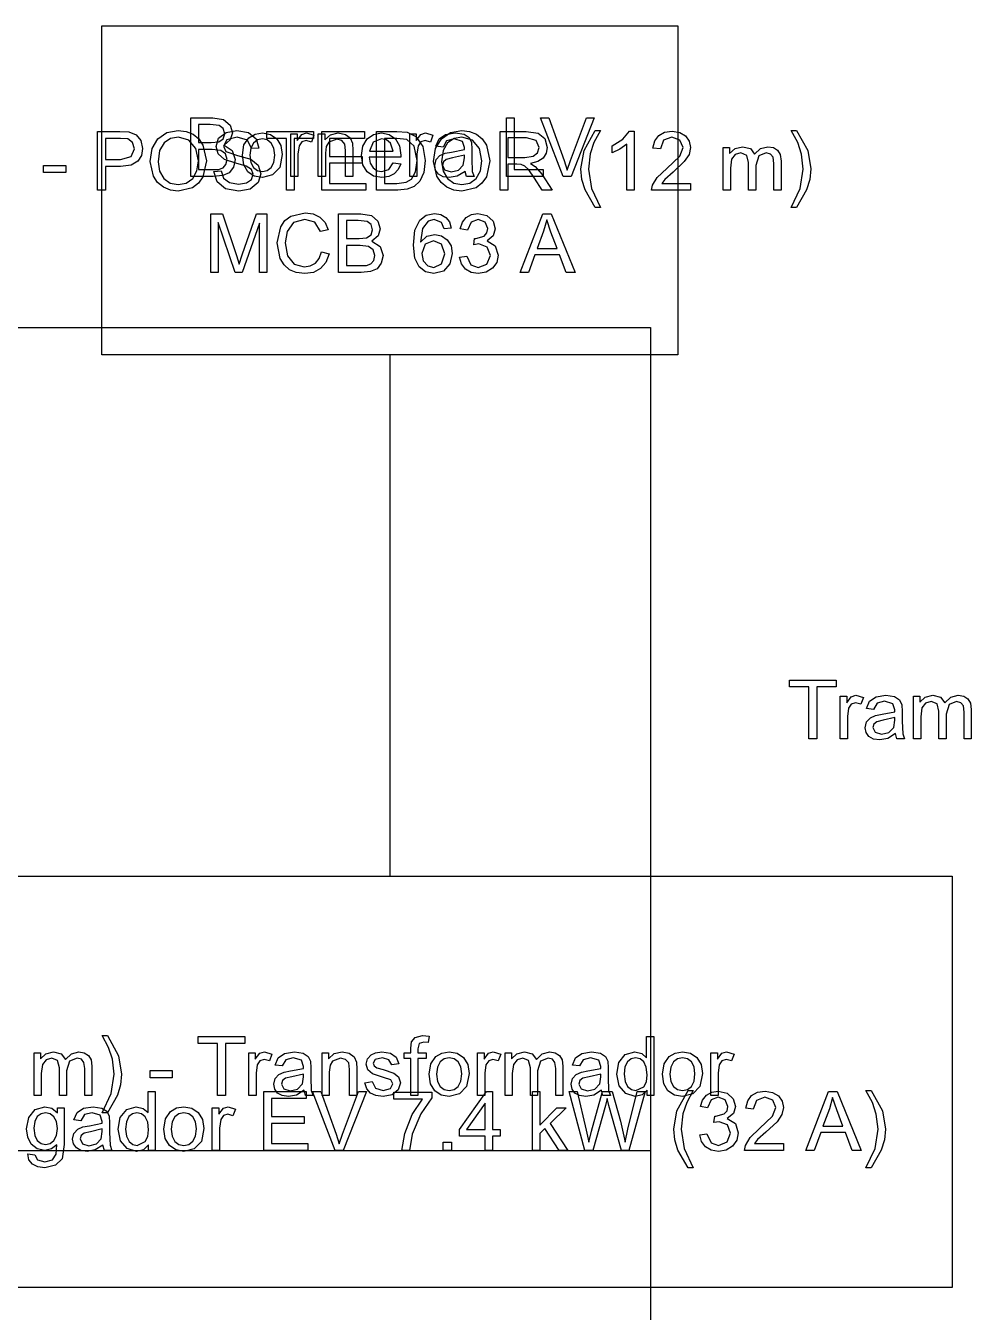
# Model space of a CAD drawing. Extents: x 10 to 410, y -78 to 290.
# Drawn here: x 264.5 to 333.4, y 190.2 to 284 of the extents above; entities that cross this region are included whole.
import ezdxf

# ---------------------------------------------------------------- set-up
doc = ezdxf.new("R2010")
doc.units = 0

msp = doc.modelspace()

# ---------------------------------------------------------------- linework, layer by layer
at = {"layer": 'Layer 1', "color": 154}
for points in [[(270, 284), (312, 284), (312, 260), (270, 260), (270, 284)], [(230, 262), (310, 262), (310, 22), (230, 22), (230, 262)], [(250, 222), (332, 222), (332, 192), (250, 192), (250, 222)]]:
    msp.add_lwpolyline(points, dxfattribs=at)
at = {"layer": 'Layer 1', "color": 7}
for points in [[(276.48633, 273), (276.48633, 277.294922), (278.09766, 277.294922), (278.88574, 277.163086), (279.35156, 276.761719), (279.52148, 276.196289), (279.37207, 275.677734), (278.9209, 275.285156), (279.51855, 274.895508), (279.72949, 274.245117), (279.60059, 273.682617), (279.28711, 273.28418), (278.81543, 273.070312), (278.12402, 273), (276.48633, 273)], [(299.49902, 273), (299.49902, 277.294922), (300.06738, 277.294922), (300.06738, 273.506836), (302.18262, 273.506836), (302.18262, 273), (299.49902, 273)], [(303.6416, 273), (301.97754, 277.294922), (302.59277, 277.294922), (303.70898, 274.174805), (303.93457, 273.47168), (304.16602, 274.174805), (305.32617, 277.294922), (305.90625, 277.294922), (304.22461, 273), (303.6416, 273)], [(269.694336, 272), (269.694336, 276.294922), (271.314453, 276.294922), (271.967773, 276.253906), (272.498047, 276.051758), (272.84082, 275.638672), (272.972656, 275.052734), (272.885498, 274.546631), (272.624023, 274.124023), (272.134766, 273.840576), (271.364258, 273.746093), (270.262695, 273.746093), (270.262695, 272), (269.694336, 272)], [(283.458008, 272), (283.458008, 275.788086), (282.042969, 275.788086), (282.042969, 276.294922), (285.447266, 276.294922), (285.447266, 275.788086), (284.026367, 275.788086), (284.026367, 272), (283.458008, 272)], [(283.77539, 273), (283.77539, 276.111328), (284.25, 276.111328), (284.25, 275.639648), (284.58398, 276.076172), (284.92383, 276.181641), (285.46582, 276.011719), (285.28418, 275.522461), (284.89746, 275.636719), (284.58691, 275.53125), (284.39062, 275.244141), (284.30272, 274.628906), (284.30272, 273), (283.77539, 273)], [(285.7793, 273), (285.7793, 276.111328), (286.25391, 276.111328), (286.25391, 275.668945), (286.672852, 276.053467), (287.24414, 276.181641), (287.75977, 276.079102), (288.11426, 275.81543), (288.27832, 275.425781), (288.30762, 274.913086), (288.30762, 273), (287.78027, 273), (287.78027, 274.892578), (287.71877, 275.373047), (287.49904, 275.62793), (287.13283, 275.72461), (286.54982, 275.510742), (286.36745, 275.200928), (286.30666, 274.699219), (286.30666, 273), (285.7793, 273)], [(286.041992, 272), (286.041992, 276.294922), (289.147461, 276.294922), (289.147461, 275.788086), (286.610352, 275.788086), (286.610352, 274.472656), (288.986328, 274.472656), (288.986328, 273.96875), (286.610352, 273.96875), (286.610352, 272.506836), (289.24707, 272.506836), (289.24707, 272), (286.041992, 272)], [(290.032227, 272), (290.032227, 276.294922), (291.511719, 276.294922), (292.276367, 276.233398), (292.90625, 275.925781), (293.413086, 275.190429), (293.583008, 274.170898), (293.46875, 273.30371), (293.175781, 272.676757), (292.783203, 272.287109), (292.270508, 272.073242), (291.582031, 272), (290.032227, 272)], [(292.44727, 273), (292.44727, 276.111328), (292.92187, 276.111328), (292.92187, 275.639648), (293.25586, 276.076172), (293.5957, 276.181641), (294.1377, 276.011719), (293.95605, 275.522461), (293.56934, 275.636719), (293.25879, 275.53125), (293.0625, 275.244141), (292.9746, 274.628906), (292.9746, 273), (292.44727, 273)], [(299.041016, 272), (299.041016, 276.294922), (300.945312, 276.294922), (301.818359, 276.177734), (302.295898, 275.770508), (302.474609, 275.123047), (302.400635, 274.701904), (302.178711, 274.352539), (301.802246, 274.096191), (301.264648, 273.954102), (301.607422, 273.740234), (302.079102, 273.168945), (302.826172, 272), (302.111328, 272), (301.542969, 272.893555), (301.132812, 273.485352), (300.842773, 273.772461), (300.584961, 273.886719), (300.268555, 273.907227), (299.609375, 273.907227), (299.609375, 272), (299.041016, 272)], [(315.303711, 272), (315.303711, 275.111328), (315.775391, 275.111328), (315.775391, 274.674805), (316.165039, 275.041016), (316.71875, 275.181641), (317.28418, 275.038086), (317.597656, 274.636719), (318.022461, 275.04541), (318.558594, 275.181641), (318.968017, 275.117187), (319.270508, 274.923828), (319.457275, 274.599365), (319.519531, 274.135742), (319.519531, 272), (318.995117, 272), (318.995117, 273.959961), (318.942387, 274.414062), (318.757816, 274.639648), (318.44141, 274.724609), (317.896488, 274.504883), (317.679691, 273.807617), (317.679691, 272), (317.152348, 272), (317.152348, 274.021484), (317.023441, 274.548828), (316.601566, 274.724609), (316.188481, 274.607422), (315.91602, 274.264648), (315.83106, 273.614258), (315.83106, 272), (315.303711, 272)], [(277.93945, 266), (277.93945, 270.294922), (278.79492, 270.294922), (279.81152, 267.253906), (280.0166, 266.618164), (280.24512, 267.306641), (281.27344, 270.294922), (282.03809, 270.294922), (282.03809, 266), (281.49023, 266), (281.49023, 269.594727), (280.24219, 266), (279.72949, 266), (278.4873, 269.65625), (278.4873, 266), (277.93945, 266)], [(287.26465, 266), (287.26465, 270.294922), (288.87598, 270.294922), (289.66406, 270.163086), (290.12988, 269.761719), (290.2998, 269.196289), (290.15039, 268.677734), (289.69922, 268.285156), (290.29687, 267.895508), (290.50781, 267.245117), (290.37891, 266.682617), (290.06543, 266.28418), (289.59375, 266.070312), (288.90234, 266), (287.26465, 266)], [(300.49512, 266), (302.14453, 270.294922), (302.75684, 270.294922), (304.51465, 266), (303.86719, 266), (303.36621, 267.300781), (301.57031, 267.300781), (301.09863, 266), (300.49512, 266)], [(321.555664, 232), (321.555664, 235.788086), (320.140625, 235.788086), (320.140625, 236.294922), (323.544922, 236.294922), (323.544922, 235.788086), (322.124023, 235.788086), (322.124023, 232), (321.555664, 232)], [(323.832031, 232), (323.832031, 235.111328), (324.306641, 235.111328), (324.306641, 234.639648), (324.640625, 235.076172), (324.980469, 235.181641), (325.522461, 235.011719), (325.34082, 234.522461), (324.954102, 234.636719), (324.643555, 234.53125), (324.447266, 234.244141), (324.359376, 233.628906), (324.359376, 232), (323.832031, 232)], [(329.172852, 232), (329.172852, 235.111328), (329.644531, 235.111328), (329.644531, 234.674805), (330.03418, 235.041016), (330.58789, 235.181641), (331.15332, 235.038086), (331.4668, 234.636719), (331.891602, 235.045411), (332.42773, 235.181641), (332.83716, 235.117188), (333.13965, 234.923828), (333.326415, 234.599365), (333.38867, 234.135742), (333.38867, 232), (332.86426, 232), (332.86426, 233.959961), (332.81156, 234.414063), (332.62699, 234.639648), (332.31059, 234.724608), (331.76567, 234.504882), (331.54887, 233.807616), (331.54887, 232), (331.02152, 232), (331.02152, 234.021484), (330.89262, 234.548828), (330.47074, 234.724609), (330.05766, 234.607422), (329.785196, 234.264648), (329.700236, 233.614258), (329.700236, 232), (329.172852, 232)], [(278.443359, 206), (278.443359, 209.788086), (277.02832, 209.788086), (277.02832, 210.294922), (280.432617, 210.294922), (280.432617, 209.788086), (279.011719, 209.788086), (279.011719, 206), (278.443359, 206)], [(292.523437, 206), (292.523437, 208.701172), (292.057617, 208.701172), (292.057617, 209.111328), (292.523437, 209.111328), (292.523437, 209.442383), (292.579097, 209.908203), (292.845698, 210.239258), (293.384761, 210.368164), (293.876948, 210.315434), (293.797848, 209.855473), (293.487301, 209.884773), (293.147457, 209.782234), (293.047847, 209.398445), (293.047847, 209.111335), (293.654292, 209.111335), (293.654292, 208.701179), (293.047852, 208.701179), (293.047852, 206), (292.523437, 206)], [(309.75293, 206), (309.75293, 206.392578), (309.387451, 206.04541), (308.882812, 205.929688), (308.197266, 206.134766), (307.713867, 206.706055), (307.543945, 207.552734), (307.699219, 208.396484), (308.165039, 208.979492), (308.859375, 209.181641), (309.360352, 209.061523), (309.717773, 208.753906), (309.717773, 210.294922), (310.242187, 210.294922), (310.242187, 206), (309.75293, 206)], [(265.063477, 206), (265.063477, 209.111328), (265.535156, 209.111328), (265.535156, 208.674805), (265.924805, 209.041016), (266.478516, 209.181641), (267.043945, 209.038086), (267.357422, 208.636719), (267.782226, 209.045411), (268.318359, 209.181641), (268.727783, 209.117188), (269.030273, 208.923828), (269.217041, 208.599365), (269.279297, 208.135742), (269.279297, 206), (268.754883, 206), (268.754883, 207.959961), (268.702153, 208.414063), (268.517583, 208.639648), (268.201177, 208.724608), (267.656255, 208.504882), (267.439458, 207.807616), (267.439458, 206), (266.912114, 206), (266.912114, 208.021484), (266.783208, 208.548828), (266.361333, 208.724609), (265.948247, 208.607422), (265.675786, 208.264648), (265.590826, 207.614258), (265.590826, 206), (265.063477, 206)], [(280.719727, 206), (280.719727, 209.111328), (281.194336, 209.111328), (281.194336, 208.639648), (281.52832, 209.076172), (281.868164, 209.181641), (282.410156, 209.011719), (282.228516, 208.522461), (281.841797, 208.636719), (281.53125, 208.53125), (281.334961, 208.244141), (281.247071, 207.628906), (281.247071, 206), (280.719727, 206)], [(286.060547, 206), (286.060547, 209.111328), (286.535156, 209.111328), (286.535156, 208.668945), (286.954102, 209.053467), (287.525391, 209.181641), (288.041016, 209.079102), (288.395508, 208.81543), (288.55957, 208.425781), (288.58887, 207.913086), (288.58887, 206), (288.061526, 206), (288.061526, 207.892578), (288.000006, 208.373047), (287.780279, 208.62793), (287.414068, 208.72461), (286.831061, 208.510743), (286.648688, 208.200929), (286.587897, 207.69922), (286.587897, 206), (286.060547, 206)], [(297.395508, 206), (297.395508, 209.111328), (297.870117, 209.111328), (297.870117, 208.639648), (298.204102, 209.076172), (298.543945, 209.181641), (299.085937, 209.011719), (298.904297, 208.522461), (298.517578, 208.636719), (298.207031, 208.53125), (298.010742, 208.244141), (297.922852, 207.628906), (297.922852, 206), (297.395508, 206)], [(299.399414, 206), (299.399414, 209.111328), (299.871094, 209.111328), (299.871094, 208.674805), (300.260742, 209.041016), (300.814453, 209.181641), (301.379883, 209.038086), (301.693359, 208.636719), (302.118164, 209.045411), (302.654297, 209.181641), (303.063721, 209.117188), (303.366211, 208.923828), (303.552978, 208.599365), (303.615234, 208.135742), (303.615234, 206), (303.09082, 206), (303.09082, 207.959961), (303.03809, 208.414063), (302.85352, 208.639648), (302.537113, 208.724608), (301.992191, 208.504882), (301.775395, 207.807616), (301.775395, 206), (301.248051, 206), (301.248051, 208.021484), (301.119145, 208.548828), (300.69727, 208.724609), (300.284184, 208.607422), (300.011723, 208.264648), (299.926763, 207.614258), (299.926763, 206), (299.399414, 206)], [(310.875, 207.555634), (310.995117, 208.307831), (311.355469, 208.835908), (311.800781, 209.095185), (312.333984, 209.181611), (312.916992, 209.076142), (313.382812, 208.759736), (313.688232, 208.260224), (313.790039, 207.599579), (313.608398, 206.65329), (313.083984, 206.120087), (312.333984, 205.929658), (311.74292, 206.034394), (311.276367, 206.348603), (310.975342, 206.859856), (310.875, 207.555664), (310.875, 207.555634)], [(314.402344, 206), (314.402344, 209.111328), (314.876953, 209.111328), (314.876953, 208.639648), (315.210937, 209.076172), (315.550781, 209.181641), (316.092773, 209.011719), (315.911133, 208.522461), (315.524414, 208.636719), (315.213867, 208.53125), (315.017578, 208.244141), (314.929688, 207.628906), (314.929688, 206), (314.402344, 206)], [(273.40723, 202), (273.40723, 202.392578), (273.04175, 202.045411), (272.53711, 201.929688), (271.85156, 202.134766), (271.36816, 202.706055), (271.19824, 203.552734), (271.35352, 204.396484), (271.81934, 204.979492), (272.51367, 205.181641), (273.01465, 205.061523), (273.37207, 204.753906), (273.37207, 206.294922), (273.89648, 206.294922), (273.89648, 202), (273.40723, 202)], [(281.80664, 202), (281.80664, 206.294922), (284.91211, 206.294922), (284.91211, 205.788086), (282.375, 205.788086), (282.375, 204.472656), (284.75098, 204.472656), (284.75098, 203.96875), (282.375, 203.96875), (282.375, 202.506836), (285.01172, 202.506836), (285.01172, 202), (281.80664, 202)], [(287.02441, 202), (285.36035, 206.294922), (285.97559, 206.294922), (287.0918, 203.174805), (287.31738, 202.47168), (287.54883, 203.174805), (288.70898, 206.294922), (289.28906, 206.294922), (287.60742, 202), (287.02441, 202)], [(297.94629, 202), (297.94629, 203.02832), (296.08301, 203.02832), (296.08301, 203.511719), (298.04297, 206.294922), (298.47363, 206.294922), (298.47363, 203.511719), (299.05371, 203.511719), (299.05371, 203.02832), (298.47363, 203.02832), (298.47363, 202), (297.94629, 202)], [(301.40918, 202), (301.40918, 206.294922), (301.93652, 206.294922), (301.93652, 203.845703), (303.18457, 205.111328), (303.86719, 205.111328), (302.67773, 203.957031), (303.9873, 202), (303.33691, 202), (302.30859, 203.59082), (301.93652, 203.233398), (301.93652, 202), (301.40918, 202)], [(305.22363, 202), (304.08398, 206.294922), (304.66699, 206.294922), (305.32031, 203.479492), (305.50195, 202.600586), (305.69531, 203.394531), (306.5127, 206.294922), (307.19824, 206.294922), (307.81348, 204.121094), (308.14746, 202.600586), (308.36133, 203.535156), (309.03516, 206.294922), (309.60645, 206.294922), (308.42871, 202), (307.88086, 202), (306.97559, 205.272461), (306.84082, 205.776367), (306.71484, 205.272461), (305.80371, 202), (305.22363, 202)], [(321.33984, 202), (322.98926, 206.294922), (323.60156, 206.294922), (325.35937, 202), (324.71191, 202), (324.21094, 203.300781), (322.41504, 203.300781), (321.94336, 202), (321.33984, 202)], [(278.05664, 202), (278.05664, 205.111328), (278.53125, 205.111328), (278.53125, 204.639648), (278.86523, 205.076172), (279.20508, 205.181641), (279.74707, 205.011719), (279.56543, 204.522461), (279.17871, 204.636719), (278.86816, 204.53125), (278.67187, 204.244141), (278.58397, 203.628906), (278.58397, 202), (278.05664, 202)], [(294.88477, 202), (294.88477, 202.600586), (295.48535, 202.600586), (295.48535, 202), (294.88477, 202)]]:
    msp.add_lwpolyline(points, close=True, dxfattribs=at)
for points in [[(277.05469, 275.490234), (277.9834, 275.490234), (278.52539, 275.540039), (278.85059, 275.753907), (278.96191, 276.128907), (278.85937, 276.503907), (278.56641, 276.726563), (277.91309, 276.788086), (277.05469, 276.788086), (277.05469, 275.490234)], [(270.262695, 274.25293), (271.373047, 274.25293), (272.155273, 274.458008), (272.386719, 275.035156), (272.249023, 275.495117), (271.891602, 275.75), (271.361328, 275.788086), (270.262695, 275.788086), (270.262695, 274.25293)], [(273.523437, 274.091797), (273.666992, 275.044678), (274.097656, 275.764648), (274.755371, 276.219482), (275.580078, 276.371094), (276.145508, 276.300049), (276.652344, 276.086914), (277.072754, 275.746338), (277.378906, 275.292969), (277.630859, 274.141602), (277.367187, 272.972656), (277.048584, 272.519287), (276.620117, 272.19043), (275.577148, 271.926758), (275.002929, 272), (274.493164, 272.219727), (274.073486, 272.566162), (273.769531, 273.019531), (273.523437, 274.091797), (273.523437, 274.091797)], [(274.109375, 274.083007), (274.213379, 273.388671), (274.525391, 272.858398), (274.99707, 272.524413), (275.574219, 272.413085), (276.158691, 272.525878), (276.628906, 272.864257), (276.940918, 273.409911), (277.044922, 274.14453), (276.866211, 275.058593), (276.347656, 275.665038), (275.583008, 275.881835), (275.02124, 275.777831), (274.542969, 275.465819), (274.217774, 274.913573), (274.109375, 274.083007), (274.109375, 274.083007)], [(278.169922, 273.379882), (278.706055, 273.426757), (278.881836, 272.896483), (279.31543, 272.562499), (279.974609, 272.436523), (280.548828, 272.533202), (280.917969, 272.796874), (281.041016, 273.166015), (280.923828, 273.517577), (280.537109, 273.77246), (279.772461, 273.980468), (278.943359, 274.25), (278.483398, 274.648438), (278.333984, 275.18457), (278.518555, 275.791016), (279.057617, 276.22168), (279.845703, 276.368164), (280.686523, 276.212891), (281.249023, 275.761719), (281.459961, 275.084961), (280.915039, 275.043945), (280.616211, 275.659179), (279.869141, 275.867187), (279.116211, 275.676757), (278.881836, 275.222656), (279.048828, 274.841796), (279.904297, 274.534179), (280.856445, 274.261718), (281.410156, 273.822265), (281.588867, 273.21289), (281.392578, 272.565429), (280.827148, 272.09375), (280.000977, 271.926757), (279.022461, 272.096679), (278.404297, 272.606445), (278.169922, 273.379882), (278.169922, 273.379882)], [(280.24805, 274.555664), (280.368167, 275.307861), (280.72852, 275.835938), (281.173828, 276.095215), (281.70703, 276.181641), (282.290038, 276.076172), (282.75586, 275.759766), (283.061283, 275.260254), (283.16309, 274.599609), (282.98145, 273.65332), (282.45703, 273.120117), (281.70703, 272.929688), (281.115965, 273.034424), (280.64941, 273.348633), (280.34839, 273.859863), (280.24805, 274.555664), (280.24805, 274.555664)], [(291.24609, 274.001953), (291.79102, 273.93457), (291.60718, 273.510498), (291.31348, 273.193359), (290.916503, 272.995605), (290.42285, 272.929687), (289.810545, 273.034424), (289.33887, 273.348633), (289.04004, 273.854736), (288.94043, 274.529297), (289.041505, 275.226562), (289.34473, 275.748047), (289.80908, 276.073242), (290.39355, 276.18164), (290.96045, 276.075439), (291.41309, 275.756836), (291.709715, 275.245605), (291.80859, 274.561523), (291.80559, 274.420898), (289.48528, 274.420898), (289.57244, 273.968261), (289.77532, 273.635742), (290.068288, 273.431396), (290.42571, 273.363281), (290.92083, 273.515625), (291.24602, 274.001953), (291.24609, 274.001953)], [(290.600586, 272.506836), (291.517578, 272.506836), (292.182617, 272.585938), (292.569336, 272.808594), (292.882812, 273.350586), (292.99707, 274.179688), (292.774414, 275.213867), (292.238281, 275.700195), (291.50293, 275.788086), (290.600586, 275.788086), (290.600586, 272.506836)], [(294.192383, 274.091797), (294.335938, 275.044678), (294.766602, 275.764648), (295.424316, 276.219482), (296.249023, 276.371094), (296.814453, 276.300049), (297.321289, 276.086914), (297.741699, 275.746338), (298.047852, 275.292969), (298.299805, 274.141602), (298.036133, 272.972656), (297.717529, 272.519287), (297.289062, 272.19043), (296.246094, 271.926758), (295.671875, 272), (295.162109, 272.219727), (294.742432, 272.566162), (294.438477, 273.019531), (294.192383, 274.091797), (294.192383, 274.091797)], [(296.48145, 273.383789), (295.91602, 273.032227), (295.33594, 272.929688), (294.882567, 272.991943), (294.54785, 273.178711), (294.341307, 273.465088), (294.27246, 273.820312), (294.375, 274.236328), (294.64746, 274.541016), (295.02832, 274.713867), (295.49707, 274.792969), (296.4375, 274.97461), (296.4405, 275.112305), (296.29109, 275.566407), (295.6905, 275.745118), (295.13972, 275.613282), (294.87898, 275.153321), (294.36335, 275.223633), (294.5948, 275.756836), (295.06062, 276.070312), (295.76667, 276.181641), (296.41413, 276.087891), (296.78034, 275.850586), (296.94441, 275.493164), (296.97081, 275.006836), (296.97081, 274.303711), (297.00301, 273.37207), (297.13778, 273), (296.58699, 273), (296.48153, 273.383789), (296.48145, 273.383789)], [(294.77832, 274.083007), (294.882324, 273.388671), (295.194336, 272.858398), (295.666015, 272.524413), (296.243164, 272.413085), (296.827637, 272.525878), (297.297852, 272.864257), (297.609863, 273.409911), (297.713867, 274.14453), (297.535156, 275.058593), (297.016602, 275.665038), (296.251953, 275.881835), (295.690185, 275.777831), (295.211914, 275.465819), (294.886719, 274.913573), (294.77832, 274.083007), (294.77832, 274.083007)], [(299.609375, 274.399414), (300.831055, 274.399414), (301.44043, 274.478516), (301.774414, 274.736329), (301.888672, 275.123047), (301.666016, 275.624024), (300.96875, 275.820313), (299.609375, 275.820313), (299.609375, 274.399414)], [(305.972656, 270.737305), (305.234375, 272.026367), (305.008056, 272.777832), (304.932617, 273.555664), (305.158203, 274.891602), (305.972656, 276.368164), (306.350586, 276.368164), (305.881836, 275.498047), (305.600586, 274.654297), (305.474609, 273.552734), (305.693603, 272.144287), (306.350586, 270.737305), (305.972656, 270.737305)], [(308.802734, 272), (308.275391, 272), (308.275391, 275.360352), (307.774414, 274.99707), (307.220703, 274.724609), (307.220703, 275.234375), (307.994141, 275.738281), (308.462891, 276.3125), (308.802734, 276.3125), (308.802734, 272)], [(312.924805, 272.506836), (312.924805, 272), (310.085937, 272), (310.147457, 272.366211), (310.493164, 272.9375), (311.18457, 273.587891), (312.130859, 274.496094), (312.376953, 275.131836), (312.151367, 275.65918), (311.568359, 275.875977), (310.958984, 275.647461), (310.727539, 275.014648), (310.185547, 275.070312), (310.318113, 275.604248), (310.604492, 275.993164), (311.030029, 276.232666), (311.580078, 276.3125), (312.133789, 276.226807), (312.558594, 275.969726), (312.828857, 275.585937), (312.918945, 275.120117), (312.813477, 274.613281), (312.461914, 274.088867), (311.650391, 273.333008), (311.041016, 272.791016), (310.818359, 272.506836), (312.924805, 272.506836)], [(320.647461, 270.737305), (320.269531, 270.737305), (320.926514, 272.144287), (321.145508, 273.552734), (321.019531, 274.645508), (320.741211, 275.489258), (320.269531, 276.368164), (320.647461, 276.368164), (321.461914, 274.891602), (321.6875, 273.555664), (321.611328, 272.777832), (321.382812, 272.026367), (320.647461, 270.737305), (320.647461, 270.737305)], [(277.05469, 273.506836), (278.12402, 273.506836), (278.51074, 273.527344), (278.83887, 273.644531), (279.05566, 273.881836), (279.14066, 274.245117), (279.01762, 274.661133), (278.67484, 274.910157), (278.04789, 274.983399), (277.05473, 274.983399), (277.05469, 273.506836)], [(280.79004, 274.555664), (280.855225, 274.032715), (281.05078, 273.65918), (281.345212, 273.437256), (281.70703, 273.363281), (282.06665, 273.437988), (282.36035, 273.662109), (282.555905, 274.039307), (282.62109, 274.573242), (282.555172, 275.080078), (282.35742, 275.446289), (282.064453, 275.67041), (281.70703, 275.745117), (281.345212, 275.671143), (281.05078, 275.449219), (280.855225, 275.077881), (280.79004, 274.555664), (280.79004, 274.555664)], [(289.51465, 274.854492), (291.25195, 274.854492), (291.05273, 275.443359), (290.763425, 275.671875), (290.39941, 275.748047), (289.78711, 275.504883), (289.51465, 274.854492), (289.51465, 274.854492)], [(296.43755, 274.561523), (295.57622, 274.362305), (295.11626, 274.256836), (294.90825, 274.083984), (294.83505, 273.834961), (294.99325, 273.483398), (295.462, 273.342773), (296.004, 273.474609), (296.35263, 273.84082), (296.43763, 274.368164), (296.43755, 274.561523)], [(265.756836, 273.289062), (265.756836, 273.819336), (267.376953, 273.819336), (267.376953, 273.289062), (265.756836, 273.289062)], [(286.01953, 267.505859), (286.58789, 267.362305), (286.337402, 266.744873), (285.94336, 266.292969), (285.428468, 266.018311), (284.80957, 265.926758), (284.179685, 265.99707), (283.67871, 266.208008), (283.296388, 266.555176), (283.0166, 267.02832), (282.79102, 268.179688), (283.0459, 269.348633), (283.357178, 269.788818), (283.77539, 270.107422), (284.81836, 270.368164), (285.41162, 270.286133), (285.90234, 270.040039), (286.275148, 269.645264), (286.51465, 269.117188), (285.95508, 268.985352), (285.52148, 269.667969), (284.80664, 269.881836), (283.97754, 269.644531), (283.51172, 269.005859), (283.37695, 268.182617), (283.53516, 267.224609), (284.0332, 266.615234), (284.7627, 266.413086), (285.203613, 266.481934), (285.57129, 266.688477), (285.848875, 267.030518), (286.01953, 267.505859), (286.01953, 267.505859)], [(295.47949, 269.243164), (294.95508, 269.202148), (294.75586, 269.65332), (294.22852, 269.878906), (293.78613, 269.738281), (293.39355, 269.208008), (293.24414, 268.214843), (293.70996, 268.645508), (294.28711, 268.786133), (294.7749, 268.68872), (295.18359, 268.396484), (295.462643, 267.952636), (295.55566, 267.394531), (295.37988, 266.641601), (294.90234, 266.111328), (294.21094, 265.926758), (293.61255, 266.047607), (293.13574, 266.410156), (292.823733, 267.053222), (292.71973, 268.009765), (292.83472, 269.084961), (293.17969, 269.820312), (293.650633, 270.189453), (294.26074, 270.3125), (294.721435, 270.241455), (295.08984, 270.02832), (295.349853, 269.689941), (295.47949, 269.243164), (295.47949, 269.243164)], [(296.08301, 267.133789), (296.61035, 267.204101), (296.91797, 266.55664), (297.45117, 266.360351), (298.07812, 266.618164), (298.33594, 267.256835), (298.09863, 267.854492), (297.49512, 268.091796), (297.12305, 268.033202), (297.18165, 268.496093), (297.26665, 268.490233), (297.8731, 268.666014), (298.075247, 268.889403), (298.14263, 269.208006), (297.94634, 269.688475), (297.4395, 269.878905), (296.92681, 269.685545), (296.66314, 269.105467), (296.13579, 269.199217), (296.294005, 269.669432), (296.57525, 270.01953), (296.959767, 270.239256), (297.42778, 270.312499), (298.07525, 270.160155), (298.52642, 269.749999), (298.68462, 269.196288), (298.53521, 268.689452), (298.09282, 268.32617), (298.68462, 267.95996), (298.89556, 267.268553), (298.79302, 266.748534), (298.4854, 266.313475), (298.021047, 266.021239), (297.44829, 265.923827), (296.930467, 266.008055), (296.50786, 266.260741), (296.215625, 266.64746), (296.08306, 267.133788), (296.08301, 267.133789)], [(287.83301, 268.490234), (288.76172, 268.490234), (289.30371, 268.540039), (289.62891, 268.753907), (289.74023, 269.128907), (289.6377, 269.503907), (289.34473, 269.726563), (288.69141, 269.788086), (287.83301, 269.788086), (287.83301, 268.490234)], [(301.73437, 267.763672), (303.19043, 267.763672), (302.74219, 268.953125), (302.4375, 269.84375), (302.20605, 269.023438), (301.73437, 267.763672)], [(293.32617, 267.391602), (293.44043, 266.870117), (293.76562, 266.489258), (294.20215, 266.360352), (294.77637, 266.629883), (295.0166, 267.362305), (294.7793, 268.0625), (294.18164, 268.320312), (293.5752, 268.0625), (293.32617, 267.391602), (293.32617, 267.391602)], [(287.83301, 266.506836), (288.90234, 266.506836), (289.28906, 266.527344), (289.61719, 266.644531), (289.83398, 266.881836), (289.91898, 267.245117), (289.79593, 267.661133), (289.45315, 267.910156), (288.8262, 267.983398), (287.83304, 267.983398), (287.83301, 266.506836)], [(327.866211, 232.383789), (327.300781, 232.032227), (326.720703, 231.929688), (326.267334, 231.991944), (325.932617, 232.178711), (325.726074, 232.465088), (325.657227, 232.820313), (325.759766, 233.236328), (326.032227, 233.541016), (326.413086, 233.713867), (326.881836, 233.792967), (327.822266, 233.974607), (327.825166, 234.112303), (327.675752, 234.566404), (327.075166, 234.745115), (326.524385, 234.613279), (326.263643, 234.153318), (325.748018, 234.223628), (325.979463, 234.756831), (326.445283, 235.070308), (327.151338, 235.181636), (327.798799, 235.087886), (328.16501, 234.850581), (328.329073, 234.493159), (328.355443, 234.006831), (328.355443, 233.303706), (328.387673, 232.372065), (328.522439, 231.999995), (327.97168, 231.999995), (327.866211, 232.383784), (327.866211, 232.383789)], [(327.822261, 233.561523), (326.960932, 233.362305), (326.500972, 233.256836), (326.292964, 233.083984), (326.219724, 232.834961), (326.377927, 232.483398), (326.846677, 232.342773), (327.388669, 232.474609), (327.737302, 232.84082), (327.822262, 233.368164), (327.822261, 233.561523)], [(270.407227, 204.737305), (270.029297, 204.737305), (270.686279, 206.144287), (270.905273, 207.552734), (270.779297, 208.645508), (270.500977, 209.489258), (270.029297, 210.368164), (270.407227, 210.368164), (271.22168, 208.891602), (271.447266, 207.555664), (271.371094, 206.777832), (271.142578, 206.026367), (270.407227, 204.737305), (270.407227, 204.737305)], [(284.753906, 206.383789), (284.188477, 206.032227), (283.608398, 205.929688), (283.155029, 205.991944), (282.820312, 206.178711), (282.613769, 206.465088), (282.544922, 206.820313), (282.647461, 207.236328), (282.919922, 207.541016), (283.300781, 207.713867), (283.769531, 207.792967), (284.709961, 207.974607), (284.712861, 208.112303), (284.563447, 208.566404), (283.962861, 208.745115), (283.412079, 208.613279), (283.151337, 208.153318), (282.635712, 208.223628), (282.867157, 208.756831), (283.332978, 209.070308), (284.039032, 209.181636), (284.686493, 209.087886), (285.052704, 208.850581), (285.216767, 208.493159), (285.243137, 208.006831), (285.243137, 207.303706), (285.275367, 206.372065), (285.410132, 205.999995), (284.859351, 205.999995), (284.753882, 206.383784), (284.753906, 206.383789)], [(289.186523, 206.928711), (289.708008, 207.010741), (289.951172, 206.530272), (290.513672, 206.36328), (291.052734, 206.509765), (291.228516, 206.858397), (291.073242, 207.139647), (290.53418, 207.318358), (289.728516, 207.570312), (289.388672, 207.86621), (289.274414, 208.285155), (289.368164, 208.668944), (289.628906, 208.964843), (289.962891, 209.117187), (290.419922, 209.181637), (291.061523, 209.076168), (291.47168, 208.789059), (291.65332, 208.30859), (291.137695, 208.23828), (290.932617, 208.61328), (290.458008, 208.748046), (289.939453, 208.627929), (289.78418, 208.346679), (289.84863, 208.162108), (290.050778, 208.021483), (290.516599, 207.886718), (291.295895, 207.640624), (291.644528, 207.365233), (291.770505, 206.914062), (291.615231, 206.416015), (291.172849, 206.055663), (290.516599, 205.929687), (289.98193, 205.992675), (289.590817, 206.18164), (289.33154, 206.494384), (289.18652, 206.92871), (289.186523, 206.928711)], [(293.868164, 207.555664), (293.988281, 208.307861), (294.348633, 208.835938), (294.793945, 209.095215), (295.327148, 209.181641), (295.910156, 209.076172), (296.375977, 208.759766), (296.681397, 208.260254), (296.783203, 207.599609), (296.601562, 206.65332), (296.077148, 206.120117), (295.327148, 205.929688), (294.736084, 206.034424), (294.269531, 206.348633), (293.968506, 206.859863), (293.868164, 207.555664), (293.868164, 207.555664)], [(294.410156, 207.555664), (294.475342, 207.032715), (294.670898, 206.65918), (294.965332, 206.437256), (295.327148, 206.363281), (295.686768, 206.437988), (295.980469, 206.662109), (296.176026, 207.039307), (296.241211, 207.573242), (296.175293, 208.080078), (295.977539, 208.446289), (295.68457, 208.67041), (295.327148, 208.745117), (294.965332, 208.671143), (294.670898, 208.449219), (294.475342, 208.077881), (294.410156, 207.555664), (294.410156, 207.555664)], [(306.427734, 206.383789), (305.862305, 206.032227), (305.282227, 205.929688), (304.828858, 205.991944), (304.494141, 206.178711), (304.287598, 206.465088), (304.21875, 206.820313), (304.321289, 207.236328), (304.59375, 207.541016), (304.974609, 207.713867), (305.443359, 207.792967), (306.383789, 207.974607), (306.386689, 208.112303), (306.237275, 208.566404), (305.636689, 208.745115), (305.085907, 208.613279), (304.825165, 208.153318), (304.30954, 208.223628), (304.540986, 208.756831), (305.006806, 209.070308), (305.712861, 209.181636), (306.360322, 209.087886), (306.726532, 208.850581), (306.890595, 208.493159), (306.916965, 208.006831), (306.916965, 207.303706), (306.949195, 206.372065), (307.08396, 205.999995), (306.533179, 205.999995), (306.42771, 206.383784), (306.427734, 206.383789)], [(308.085937, 207.552734), (308.148926, 207.030518), (308.337891, 206.65918), (308.612549, 206.437256), (308.932617, 206.363281), (309.518555, 206.644531), (309.700928, 207.002685), (309.761719, 207.508789), (309.700195, 208.0625), (309.515625, 208.446289), (309.240967, 208.67041), (308.90918, 208.745117), (308.586182, 208.67334), (308.320312, 208.458008), (308.144531, 208.088134), (308.085937, 207.552734), (308.085937, 207.552734)], [(311.416992, 207.555634), (311.482178, 207.032685), (311.677734, 206.65915), (311.972168, 206.437226), (312.333984, 206.363251), (312.693603, 206.437958), (312.987305, 206.662079), (313.182861, 207.039277), (313.248047, 207.573212), (313.182129, 208.080048), (312.984375, 208.446259), (312.691406, 208.67038), (312.333984, 208.745087), (311.972168, 208.671112), (311.677734, 208.449189), (311.482178, 208.077851), (311.416992, 207.555634), (311.416992, 207.555634)], [(273.521484, 207.289063), (273.521484, 207.819336), (275.141602, 207.819336), (275.141602, 207.289063), (273.521484, 207.289063)], [(284.709956, 207.561523), (283.848628, 207.362305), (283.388667, 207.256836), (283.180659, 207.083984), (283.107419, 206.834961), (283.265622, 206.483398), (283.734372, 206.342773), (284.276364, 206.474609), (284.624997, 206.84082), (284.709957, 207.368164), (284.709956, 207.561523)], [(306.383784, 207.561523), (305.522456, 207.362305), (305.062495, 207.256836), (304.854487, 207.083984), (304.781247, 206.834961), (304.93945, 206.483398), (305.4082, 206.342773), (305.950192, 206.474609), (306.298825, 206.84082), (306.383785, 207.368164), (306.383784, 207.561523)], [(291.28711, 205.732422), (291.28711, 206.239258), (294.06738, 206.239258), (294.06738, 205.829102), (293.25293, 204.668945), (292.63184, 203.180664), (292.42969, 202), (291.8877, 202), (292.08691, 203.224609), (292.63184, 204.607422), (293.39062, 205.732422), (291.28711, 205.732422)], [(297.94629, 203.511719), (297.94629, 205.448242), (296.60156, 203.511719), (297.94629, 203.511719)], [(312.74414, 200.737305), (312.00586, 202.026367), (311.77954, 202.777832), (311.7041, 203.555664), (311.92969, 204.891602), (312.74414, 206.368164), (313.12207, 206.368164), (312.65332, 205.498047), (312.37207, 204.654297), (312.24609, 203.552734), (312.465085, 202.144287), (313.12207, 200.737305), (312.74414, 200.737305)], [(313.59082, 203.133789), (314.11816, 203.204099), (314.42578, 202.556638), (314.95898, 202.360349), (315.58594, 202.618161), (315.84375, 203.256833), (315.60645, 203.854489), (315.00293, 204.091794), (314.63086, 204.033204), (314.68946, 204.496095), (314.77446, 204.490195), (315.38091, 204.665977), (315.583057, 204.889365), (315.65044, 205.207969), (315.45415, 205.688438), (314.94732, 205.878867), (314.43462, 205.685508), (314.17095, 205.10543), (313.6436, 205.19918), (313.801815, 205.669394), (314.08306, 206.019492), (314.46758, 206.239219), (314.9356, 206.312461), (315.58306, 206.160117), (316.03423, 205.749961), (316.19243, 205.19625), (316.04302, 204.689414), (315.60064, 204.326133), (316.19243, 203.959922), (316.40337, 203.268516), (316.30083, 202.748496), (315.99321, 202.313438), (315.528857, 202.021201), (314.9561, 201.923789), (314.438278, 202.008017), (314.01567, 202.260703), (313.723435, 202.647422), (313.59087, 203.13375), (313.59082, 203.133789)], [(319.69629, 202.506836), (319.69629, 202), (316.85742, 202), (316.91892, 202.366211), (317.26462, 202.9375), (317.95602, 203.587891), (318.90231, 204.496094), (319.14841, 205.131836), (318.92282, 205.65918), (318.33981, 205.875977), (317.73044, 205.647461), (317.49899, 205.014648), (316.957, 205.070318), (317.089588, 205.604253), (317.37595, 205.993169), (317.801485, 206.232671), (318.35153, 206.312505), (318.905245, 206.226812), (319.33005, 205.969732), (319.600313, 205.585942), (319.6904, 205.120122), (319.58493, 204.613286), (319.23337, 204.088872), (318.42184, 203.333013), (317.81247, 202.791021), (317.58981, 202.506841), (319.69629, 202.506836)], [(322.5791, 203.763672), (324.03516, 203.763672), (323.58691, 204.953125), (323.28223, 205.84375), (323.05078, 205.023438), (322.5791, 203.763672)], [(326.0918, 200.737305), (325.71387, 200.737305), (326.370847, 202.144287), (326.58984, 203.552734), (326.46387, 204.645508), (326.18555, 205.489258), (325.71387, 206.368164), (326.0918, 206.368164), (326.90625, 204.891602), (327.13184, 203.555664), (327.055668, 202.777832), (326.82715, 202.026367), (326.0918, 200.737305), (326.0918, 200.737305)], [(264.61816, 201.742188), (265.13086, 201.666018), (265.30957, 201.320315), (265.8457, 201.17383), (266.41113, 201.320315), (266.68066, 201.730471), (266.71876, 202.407229), (266.33057, 202.101807), (265.85742, 202), (265.28833, 202.115723), (264.86426, 202.462891), (264.60059, 202.971924), (264.5127, 203.573242), (264.67383, 204.393555), (265.13965, 204.976563), (265.86035, 205.181641), (266.36279, 205.070313), (266.76855, 204.736328), (266.76855, 205.111328), (267.25488, 205.111328), (267.25488, 202.421875), (267.10547, 201.393555), (266.63672, 200.913086), (265.84863, 200.737305), (265.345458, 200.800293), (264.94922, 200.989258), (264.69507, 201.302002), (264.61816, 201.742188), (264.61816, 201.742188)], [(265.05469, 203.611328), (265.11548, 203.081787), (265.29785, 202.717773), (265.57178, 202.506835), (265.90723, 202.436523), (266.241213, 202.506103), (266.5166, 202.714844), (266.701175, 203.075195), (266.7627, 203.59375), (266.698978, 204.094726), (266.50781, 204.455078), (266.229492, 204.672607), (265.89844, 204.745117), (265.57324, 204.67334), (265.30078, 204.458008), (265.116212, 204.104248), (265.05469, 203.611328), (265.05469, 203.611328)], [(270.08203, 202.383789), (269.5166, 202.032227), (268.93652, 201.929688), (268.483155, 201.991944), (268.14844, 202.178711), (267.941897, 202.465088), (267.87305, 202.820313), (267.97559, 203.236328), (268.24805, 203.541016), (268.62891, 203.713867), (269.09766, 203.792967), (270.03809, 203.974607), (270.04109, 204.112303), (269.89167, 204.566404), (269.29109, 204.745115), (268.7403, 204.613279), (268.47956, 204.153318), (267.96394, 204.223628), (268.19538, 204.756831), (268.6612, 205.070308), (269.36726, 205.181636), (270.01472, 205.087886), (270.38093, 204.850581), (270.54499, 204.493159), (270.57139, 204.006831), (270.57139, 203.303706), (270.60359, 202.372065), (270.73835, 201.999995), (270.18757, 201.999995), (270.0821, 202.383784), (270.08203, 202.383789)], [(271.74023, 203.552734), (271.80322, 203.030517), (271.99219, 202.65918), (272.266845, 202.437256), (272.58691, 202.363281), (273.17285, 202.644531), (273.355228, 203.002685), (273.41602, 203.508789), (273.354495, 204.0625), (273.16992, 204.446289), (272.895265, 204.67041), (272.56348, 204.745117), (272.240478, 204.67334), (271.97461, 204.458008), (271.798825, 204.088134), (271.74023, 203.552734), (271.74023, 203.552734)], [(274.5293, 203.555634), (274.649418, 204.307831), (275.00977, 204.835908), (275.455078, 205.095185), (275.98828, 205.181611), (276.571288, 205.076142), (277.03711, 204.759736), (277.342533, 204.260224), (277.44434, 203.599579), (277.2627, 202.65329), (276.73828, 202.120087), (275.98828, 201.929658), (275.397215, 202.034394), (274.93066, 202.348603), (274.62964, 202.859833), (274.5293, 203.555634), (274.5293, 203.555634)], [(275.07129, 203.555634), (275.136475, 203.032685), (275.33203, 202.65915), (275.626463, 202.437226), (275.98828, 202.363251), (276.3479, 202.437958), (276.6416, 202.662079), (276.837155, 203.039277), (276.90234, 203.573212), (276.836423, 204.080048), (276.63867, 204.446259), (276.345703, 204.67038), (275.98828, 204.745087), (275.626463, 204.671113), (275.33203, 204.449189), (275.136475, 204.077851), (275.07129, 203.555634), (275.07129, 203.555634)], [(270.03813, 203.561523), (269.1768, 203.362305), (268.71684, 203.256836), (268.50883, 203.083984), (268.43563, 202.834961), (268.59383, 202.483398), (269.06258, 202.342773), (269.60457, 202.474609), (269.9532, 202.84082), (270.0382, 203.368164), (270.03813, 203.561523)]]:
    msp.add_lwpolyline(points, dxfattribs=at)
at = {"layer": 'Layer 1', "color": 12}
msp.add_lwpolyline([(291, 260), (291, 222)], dxfattribs=at)
at = {"layer": 'Layer 1', "color": 163}
msp.add_lwpolyline([(230, 202), (310, 202)], dxfattribs=at)

doc.saveas('drawing.dxf')
